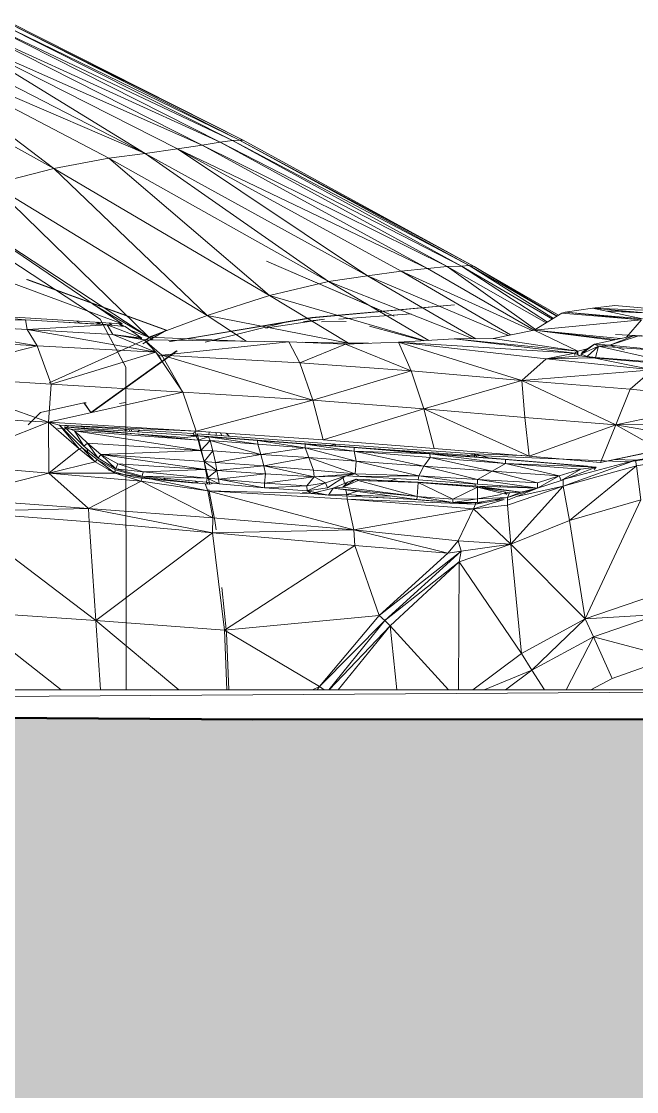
# Model space of a CAD drawing. Header units: inches. Extents: x -4169 to 1631, y -238 to 585.
# Drawn here: x -1973.95 to -1951, y -14.99 to 24.95 of the extents above; entities that cross this region are included whole.
import ezdxf

# ---------------------------------------------------------------- set-up
doc = ezdxf.new("R2010")
doc.units = ezdxf.units.IN
doc.header["$MEASUREMENT"] = 0
doc.linetypes.add('Aligning Line 1_8_', pattern=[0.25, 0.125, -0.125])
doc.linetypes.add('Grid Line 1_2_', pattern=[0.875, 0.5, -0.125, 0.125, -0.125])
for name, color, linetype, lineweight in [('0-1', 7, 'Continuous', 5), ('0-3', 8, 'Continuous', 9), ('A-FLOR-LEVL-1', 51, 'Grid Line 1_2_', 9), ('A-GENM', 5, 'Continuous', 9), ('C-TOPO', 7, 'Continuous', 9), ('C-TOPO-1', 250, 'Continuous', 50), ('G-ANNO-SYMB', 111, 'Aligning Line 1_8_', 9), ('G-ANNO-SYMB-2', 147, 'Aligning Line 1_8_', 9)]:
    doc.layers.add(name, color=color, linetype=linetype, lineweight=lineweight)

# ---------------------------------------------------------------- blocks, each defined once
blk = doc.blocks.new('CTR - 2nd Phase_rvt-1-BUILDING ELEVATION - WEST')
at = {"layer": 'A-FLOR-LEVL-1'}
blk.add_line((-4168.714, 0), (-1814.206, 0), dxfattribs=at)
blk = doc.blocks.new('Land_Rover_Evoque_-_SUV_Car_Vehicle_Automobile_13067 - Land Rover EVOQUE_dwg-1230547-BUILDING ELEVATION - WEST')
at = {"layer": 'A-GENM'}
for p, q in [((-1966.538, 20.446), (-1975.149, 24.799)), ((-1966.069, 20.502), (-1975.149, 24.799)), ((-1966.069, 20.502), (-1974.757, 24.875)), ((-1965.813, 20.521), (-1974.757, 24.875)), ((-1965.671, 20.52), (-1974.538, 24.951)), ((-1974.538, 24.951), (-1965.813, 20.521)), ((-1965.671, 20.52), (-1974.435, 24.95)), ((-1967.199, 20.33), (-1976.606, 24.492)), ((-1976.606, 24.492), (-1968.128, 20.196)), ((-1976.606, 24.492), (-1969.329, 20.023)), ((-1966.538, 20.446), (-1975.732, 24.645)), ((-1975.732, 24.645), (-1967.199, 20.33)), ((-1969.329, 20.023), (-1978.913, 24.146)), ((-1970.684, 19.85), (-1978.913, 24.146)), ((-1972.733, 19.465), (-1978.913, 24.146)), ((-1969.329, 20.023), (-1977.73, 24.338)), ((-1972.733, 19.465), (-1980.81, 23.953)), ((-1966.538, 20.446), (-1967.199, 20.33)), ((-1966.538, 20.446), (-1966.069, 20.502)), ((-1957.535, 15.822), (-1966.538, 20.446)), ((-1958.06, 15.803), (-1966.538, 20.446)), ((-1966.069, 20.502), (-1965.813, 20.521)), ((-1957.24, 15.841), (-1966.069, 20.502)), ((-1957.535, 15.822), (-1966.069, 20.502)), ((-1957.062, 15.801), (-1965.813, 20.521)), ((-1965.671, 20.52), (-1965.813, 20.521)), ((-1957.24, 15.841), (-1965.813, 20.521)), ((-1957.062, 15.801), (-1965.671, 20.52)), ((-1969.329, 20.023), (-1970.684, 19.85)), ((-1968.128, 20.196), (-1969.329, 20.023)), ((-1961.042, 15.458), (-1969.329, 20.023)), ((-1969.329, 20.023), (-1962.493, 15.246)), ((-1967.199, 20.33), (-1968.128, 20.196)), ((-1958.798, 15.727), (-1968.128, 20.196)), ((-1959.784, 15.631), (-1968.128, 20.196)), ((-1968.128, 20.196), (-1961.042, 15.458)), ((-1958.06, 15.803), (-1967.199, 20.33)), ((-1958.798, 15.727), (-1967.199, 20.33)), ((-1970.684, 19.85), (-1972.733, 19.465)), ((-1962.493, 15.246), (-1970.684, 19.85)), ((-1970.684, 19.85), (-1964.695, 14.727)), ((-1972.733, 19.465), (-1975.038, 18.868)), ((-1964.695, 14.727), (-1972.733, 19.465)), ((-1972.733, 19.465), (-1967.018, 13.976)), ((-1967.018, 13.976), (-1975.038, 18.868)), ((-1975.038, 18.868), (-1967.018, 13.976)), ((-1975.038, 18.868), (-1969.191, 13.168)), ((-1970.193, 13.666), (-1977.019, 18.309)), ((-1969.191, 13.168), (-1977.019, 18.309)), ((-1977.019, 18.309), (-1969.191, 13.168)), ((-1977.258, 17.943), (-1971.012, 13.838)), ((-1964.802, 16.002), (-1960.044, 13.951)), ((-1964.802, 16.002), (-1960.083, 13.969)), ((-1959.784, 15.631), (-1961.042, 15.458)), ((-1958.798, 15.727), (-1959.784, 15.631)), ((-1954.9, 13.41), (-1959.784, 15.631)), ((-1959.784, 15.631), (-1955.702, 13.249)), ((-1958.06, 15.803), (-1958.798, 15.727)), ((-1954.817, 13.425), (-1958.798, 15.727)), ((-1957.535, 15.822), (-1958.06, 15.803)), ((-1954.376, 13.698), (-1958.06, 15.803)), ((-1958.06, 15.803), (-1954.774, 13.453)), ((-1957.24, 15.841), (-1957.535, 15.822)), ((-1954.138, 13.844), (-1957.535, 15.822)), ((-1957.535, 15.822), (-1954.328, 13.727)), ((-1957.062, 15.801), (-1957.24, 15.841)), ((-1953.97, 13.947), (-1957.24, 15.841)), ((-1957.24, 15.841), (-1954.103, 13.865)), ((-1957.062, 15.801), (-1953.907, 13.985)), ((-1957.062, 15.801), (-1953.957, 13.955)), ((-1974.975, 15.436), (-1970.193, 13.666)), ((-1973.754, 15.321), (-1968.563, 13.423)), ((-1973.716, 15.324), (-1968.535, 13.425)), ((-1962.493, 15.246), (-1964.695, 14.727)), ((-1961.042, 15.458), (-1962.493, 15.246)), ((-1962.493, 15.246), (-1958.748, 13.046)), ((-1962.493, 15.246), (-1957.099, 13.109)), ((-1961.042, 15.458), (-1957.001, 13.11)), ((-1961.042, 15.458), (-1955.777, 13.234)), ((-1969.192, 13.168), (-1971.276, 14.403)), ((-1964.695, 14.727), (-1967.018, 13.976)), ((-1964.695, 14.727), (-1961.746, 12.943)), ((-1964.695, 14.727), (-1958.922, 13.037)), ((-1957.792, 14.379), (-1963.139, 13.894)), ((-1957.792, 14.379), (-1963.111, 13.896)), ((-1957.792, 14.379), (-1963.087, 13.895)), ((-1978.596, 14.198), (-1973.793, 13.817)), ((-1977.297, 14.104), (-1970.193, 13.666)), ((-1959.403, 14.038), (-1962.1, 13.842)), ((-1959.403, 14.038), (-1959.907, 14.004)), ((-1954.817, 13.427), (-1953.784, 14.061)), ((-1953.784, 14.061), (-1953.669, 14.1)), ((-1953.784, 14.061), (-1950.82, 13.814)), ((-1953.669, 14.1), (-1952.642, 14.254)), ((-1953.669, 14.1), (-1950.782, 13.852)), ((-1953.669, 14.1), (-1950.82, 13.814)), ((-1952.642, 14.254), (-1951.808, 14.349)), ((-1952.642, 14.254), (-1949.075, 14.102)), ((-1952.642, 14.254), (-1949.909, 14.006)), ((-1952.642, 14.254), (-1950.782, 13.852)), ((-1951.691, 14.135), (-1952.1, 14.136)), ((-1951.808, 14.349), (-1949.075, 14.102)), ((-1951.691, 14.135), (-1950.498, 14.059)), ((-1951.556, 14.115), (-1950.498, 14.059)), ((-1951.556, 14.115), (-1950.362, 14.058)), ((-1973.793, 13.817), (-1978.557, 13.737)), ((-1978.557, 13.737), (-1973.733, 13.452)), ((-1973.363, 12.838), (-1978.557, 13.737)), ((-1978.557, 13.737), (-1973.733, 13.452)), ((-1973.793, 13.817), (-1970.751, 13.628)), ((-1973.793, 13.817), (-1973.733, 13.452)), ((-1970.751, 13.628), (-1973.733, 13.452)), ((-1970.579, 13.628), (-1972.345, 13.727)), ((-1971.88, 13.77), (-1971.767, 13.695)), ((-1971.042, 13.654), (-1971.161, 13.726)), ((-1971, 13.651), (-1971.107, 13.723)), ((-1971.093, 13.722), (-1970.99, 13.651)), ((-1971.012, 13.838), (-1970.05, 12.052)), ((-1970.9, 13.646), (-1970.936, 13.712)), ((-1970.579, 13.628), (-1970.751, 13.629)), ((-1970.078, 13.571), (-1970.751, 13.628)), ((-1969.454, 13.13), (-1970.751, 13.628)), ((-1970.751, 13.628), (-1970.539, 13.263)), ((-1970.684, 13.697), (-1970.579, 13.628)), ((-1970.172, 13.579), (-1970.324, 13.674)), ((-1970.13, 13.575), (-1970.276, 13.671)), ((-1969.191, 13.168), (-1967.018, 13.976)), ((-1968.419, 13.007), (-1963.087, 13.895)), ((-1968.414, 13.006), (-1963.087, 13.895)), ((-1968.386, 13.008), (-1963.111, 13.896)), ((-1968.386, 13.008), (-1963.087, 13.895)), ((-1967.092, 12.976), (-1964.088, 13.728)), ((-1967.018, 13.976), (-1965.559, 13.02)), ((-1967.018, 13.976), (-1961.746, 12.943)), ((-1967.018, 13.976), (-1965.559, 13.02)), ((-1964.839, 13.504), (-1962.646, 13.841)), ((-1964.088, 13.728), (-1963.989, 13.748)), ((-1963.426, 13.746), (-1962.94, 13.803)), ((-1962.94, 13.803), (-1962.646, 13.841)), ((-1961.831, 13.749), (-1962.751, 13.741)), ((-1954.817, 13.427), (-1950.82, 13.814)), ((-1951.377, 13.164), (-1950.82, 13.814)), ((-1973.733, 13.452), (-1970.539, 13.263)), ((-1968.935, 12.611), (-1973.733, 13.452)), ((-1973.363, 12.838), (-1973.733, 13.452)), ((-1973.733, 13.452), (-1970.539, 13.263)), ((-1968.535, 13.425), (-1972.915, 11.461)), ((-1969.363, 13.072), (-1970.539, 13.263)), ((-1968.935, 12.611), (-1970.539, 13.263)), ((-1969.454, 13.13), (-1970.539, 13.263)), ((-1969.454, 13.13), (-1970.078, 13.571)), ((-1969.192, 13.168), (-1969.855, 13.413)), ((-1968.535, 13.425), (-1969.422, 12.914)), ((-1960.958, 13.574), (-1958.95, 13.035)), ((-1954.817, 13.427), (-1956.35, 13.119)), ((-1954.817, 13.427), (-1953.185, 12.642)), ((-1954.817, 13.427), (-1951.902, 13.053)), ((-1954.817, 13.427), (-1951.798, 13.075)), ((-1954.817, 13.427), (-1951.593, 13.119)), ((-1952.569, 12.911), (-1951.119, 13.219)), ((-1951.992, 12.873), (-1951.119, 13.219)), ((-1951.992, 12.873), (-1950.962, 13.2)), ((-1951.786, 13.269), (-1950.306, 13.195)), ((-1950.901, 13.2), (-1951.119, 13.219)), ((-1951.119, 13.219), (-1950.808, 13.2)), ((-1950.85, 13.219), (-1951.119, 13.219)), ((-1951.119, 13.219), (-1950.962, 13.2)), ((-1973.363, 12.838), (-1978.234, 13.142)), ((-1977.786, 11.721), (-1973.363, 12.838)), ((-1968.935, 12.611), (-1973.363, 12.838)), ((-1972.839, 11.418), (-1973.363, 12.838)), ((-1969.454, 13.13), (-1969.914, 13.161)), ((-1969.454, 13.086), (-1969.52, 13.134)), ((-1963.975, 12.999), (-1969.363, 13.072)), ((-1969.363, 13.072), (-1968.703, 12.496)), ((-1969.363, 13.072), (-1968.935, 12.611)), ((-1969.266, 13.07), (-1969.192, 13.168)), ((-1969.049, 13.067), (-1969.191, 13.168)), ((-1965.675, 13.022), (-1969.191, 13.168)), ((-1969.191, 13.168), (-1969.049, 13.067)), ((-1969.191, 13.168), (-1965.675, 13.022)), ((-1969.05, 13.067), (-1969.191, 13.167)), ((-1963.975, 12.999), (-1968.703, 12.496)), ((-1961.859, 12.905), (-1963.975, 12.999)), ((-1963.975, 12.999), (-1963.564, 12.213)), ((-1961.859, 12.905), (-1963.564, 12.213)), ((-1963.463, 12.976), (-1961.746, 12.943)), ((-1961.746, 12.943), (-1963.463, 12.976)), ((-1959.879, 12.983), (-1961.859, 12.905)), ((-1961.859, 12.905), (-1959.405, 11.908)), ((-1961.746, 12.943), (-1960.999, 12.939)), ((-1960.999, 12.939), (-1961.746, 12.943)), ((-1961.746, 12.943), (-1961.694, 12.911)), ((-1961.746, 12.943), (-1961.643, 12.913)), ((-1957.807, 13.099), (-1959.879, 12.983)), ((-1959.879, 12.983), (-1953.299, 12.565)), ((-1959.879, 12.983), (-1954.371, 12.353)), ((-1959.879, 12.983), (-1959.405, 11.908)), ((-1959.879, 12.983), (-1955.285, 11.546)), ((-1956.35, 13.119), (-1957.807, 13.099)), ((-1957.807, 13.099), (-1953.299, 12.565)), ((-1957.807, 13.099), (-1953.185, 12.642)), ((-1956.35, 13.119), (-1953.185, 12.642)), ((-1952.569, 12.911), (-1953.068, 12.527)), ((-1952.415, 12.834), (-1953.068, 12.527)), ((-1952.569, 12.911), (-1953.031, 12.604)), ((-1952.415, 12.834), (-1952.837, 12.45)), ((-1951.992, 12.873), (-1952.569, 12.911)), ((-1952.415, 12.834), (-1952.569, 12.911)), ((-1952.415, 12.834), (-1952.528, 12.412)), ((-1951.992, 12.873), (-1952.415, 12.834)), ((-1949.298, 12.606), (-1952.415, 12.834)), ((-1952.415, 12.834), (-1949.487, 12.164)), ((-1949.298, 12.606), (-1951.992, 12.873)), ((-1951.465, 12.692), (-1951.992, 12.873)), ((-1968.935, 12.611), (-1972.839, 11.418)), ((-1971.357, 10.352), (-1968.163, 12.66)), ((-1968.139, 12.662), (-1971.332, 10.354)), ((-1967.929, 11.114), (-1968.935, 12.611)), ((-1968.819, 12.477), (-1968.917, 12.585)), ((-1968.782, 12.413), (-1968.855, 12.492)), ((-1968.77, 12.391), (-1968.838, 12.466)), ((-1968.67, 12.217), (-1968.819, 12.477)), ((-1968.685, 12.464), (-1968.819, 12.477)), ((-1968.703, 12.496), (-1967.929, 11.114)), ((-1968.703, 12.496), (-1963.564, 12.213)), ((-1968.703, 12.496), (-1963.077, 10.81)), ((-1953.299, 12.565), (-1954.371, 12.353)), ((-1954.371, 12.353), (-1953.105, 12.469)), ((-1954.371, 12.353), (-1952.604, 12.393)), ((-1953.299, 12.565), (-1953.185, 12.642)), ((-1953.299, 12.565), (-1953.105, 12.469)), ((-1953.299, 12.565), (-1953.299, 12.477)), ((-1953.185, 12.642), (-1953.221, 12.527)), ((-1953.185, 12.642), (-1952.84, 12.731)), ((-1953.185, 12.642), (-1953.185, 12.509)), ((-1953.105, 12.469), (-1952.604, 12.393)), ((-1953.068, 12.527), (-1953.031, 12.604)), ((-1953.068, 12.527), (-1953.068, 12.464)), ((-1952.837, 12.45), (-1953.068, 12.527)), ((-1952.528, 12.412), (-1952.837, 12.45)), ((-1950.064, 12.183), (-1952.604, 12.393)), ((-1950.405, 11.953), (-1952.604, 12.393)), ((-1949.487, 12.164), (-1952.528, 12.412)), ((-1952.528, 12.412), (-1952.356, 12.373)), ((-1970.041, 0), (-1970.05, 12.052)), ((-1963.564, 12.213), (-1959.405, 11.908)), ((-1963.564, 12.213), (-1963.077, 10.81)), ((-1954.371, 12.353), (-1955.285, 11.546)), ((-1954.371, 12.353), (-1950.405, 11.953)), ((-1972.931, 9.996), (-1977.786, 11.721)), ((-1977.786, 11.721), (-1972.839, 11.418)), ((-1959.405, 11.908), (-1963.077, 10.81)), ((-1959.405, 11.908), (-1955.285, 11.546)), ((-1959.405, 11.908), (-1958.938, 10.487)), ((-1955.285, 11.546), (-1950.405, 11.953)), ((-1950.405, 11.953), (-1951.242, 11.223)), ((-1972.931, 9.996), (-1972.839, 11.418)), ((-1967.929, 11.114), (-1972.839, 11.418)), ((-1955.285, 11.546), (-1958.938, 10.487)), ((-1955.285, 11.546), (-1951.242, 11.223)), ((-1955.285, 11.546), (-1951.777, 9.897)), ((-1955.285, 11.546), (-1955.165, 10.164)), ((-1951.242, 11.223), (-1951.777, 9.897)), ((-1947.2, 10.842), (-1951.242, 11.223)), ((-1967.929, 11.114), (-1972.931, 9.996)), ((-1967.929, 11.114), (-1967.425, 9.655)), ((-1967.929, 11.114), (-1963.077, 10.81)), ((-1967.425, 9.655), (-1963.077, 10.81)), ((-1958.938, 10.487), (-1963.077, 10.81)), ((-1963.077, 10.81), (-1962.689, 9.332)), ((-1947.2, 10.842), (-1951.777, 9.897)), ((-1971.614, 10.718), (-1973.231, 10.352)), ((-1971.581, 10.719), (-1971.614, 10.718)), ((-1971.354, 10.353), (-1971.614, 10.718)), ((-1971.614, 10.718), (-1971.608, 10.717)), ((-1971.354, 10.353), (-1971.608, 10.717)), ((-1971.528, 10.72), (-1971.581, 10.719)), ((-1970.069, 10.727), (-1970.286, 10.688)), ((-1958.938, 10.487), (-1962.689, 9.332)), ((-1955.165, 10.164), (-1958.938, 10.487)), ((-1958.938, 10.487), (-1955.007, 8.723)), ((-1958.938, 10.487), (-1958.549, 9.009)), ((-1972.931, 9.996), (-1977.32, 10.223)), ((-1972.931, 9.996), (-1976.892, 8.418)), ((-1973.231, 10.352), (-1973.695, 9.898)), ((-1967.425, 9.655), (-1972.931, 9.996)), ((-1972.931, 9.996), (-1972.529, 9.881)), ((-1972.931, 9.996), (-1972.926, 8.095)), ((-1972.931, 9.996), (-1971.792, 8.998)), ((-1951.777, 9.897), (-1955.165, 10.164)), ((-1955.165, 10.164), (-1955.007, 8.723)), ((-1972.605, 9.774), (-1967.849, 9.429)), ((-1967.849, 9.429), (-1972.603, 9.773)), ((-1972.529, 9.881), (-1967.561, 9.578)), ((-1972.529, 9.881), (-1971.68, 9.037)), ((-1967.425, 9.655), (-1972.529, 9.881)), ((-1972.529, 9.881), (-1971.792, 8.998)), ((-1972.351, 9.705), (-1972.284, 9.771)), ((-1972.351, 9.705), (-1972.284, 9.771)), ((-1972.335, 9.824), (-1972.337, 9.824)), ((-1967.445, 9.482), (-1972.335, 9.824)), ((-1967.347, 9.328), (-1972.335, 9.824)), ((-1972.335, 9.824), (-1971.968, 9.67)), ((-1972.335, 9.824), (-1971.621, 9.095)), ((-1972.24, 9.814), (-1972.187, 9.866)), ((-1972.24, 9.814), (-1972.187, 9.866)), ((-1967.347, 9.328), (-1971.968, 9.67)), ((-1967.249, 8.944), (-1971.968, 9.67)), ((-1971.968, 9.67), (-1971.485, 9.209)), ((-1971.968, 9.67), (-1971.621, 9.095)), ((-1971.601, 9.772), (-1971.609, 9.825)), ((-1970.075, 9.666), (-1970.075, 9.731)), ((-1970.038, 9.663), (-1970.038, 9.729)), ((-1970.037, 9.729), (-1970.037, 9.663)), ((-1970.037, 9.729), (-1970.037, 9.663)), ((-1969.901, 9.721), (-1969.913, 9.654)), ((-1969.823, 9.716), (-1969.849, 9.65)), ((-1969.529, 9.698), (-1969.611, 9.633)), ((-1967.508, 9.486), (-1967.54, 9.59)), ((-1967.508, 9.486), (-1967.539, 9.59)), ((-1967.471, 9.628), (-1967.528, 9.596)), ((-1967.481, 9.659), (-1967.431, 9.517)), ((-1967.425, 9.655), (-1967.471, 9.629)), ((-1967.425, 9.655), (-1962.689, 9.332)), ((-1962.689, 9.332), (-1967.425, 9.655)), ((-1962.692, 9.332), (-1967.425, 9.655)), ((-1966.938, 9.622), (-1966.951, 9.526)), ((-1966.681, 9.604), (-1966.681, 9.506)), ((-1966.678, 9.506), (-1966.679, 9.604)), ((-1966.679, 9.506), (-1966.679, 9.604)), ((-1966.678, 9.506), (-1966.679, 9.604)), ((-1966.47, 9.491), (-1966.52, 9.593)), ((-1951.777, 9.897), (-1955.007, 8.723)), ((-1951.777, 9.897), (-1952.35, 8.495)), ((-1947.505, 9.958), (-1951.777, 9.897)), ((-1951.777, 9.897), (-1947.849, 9.228)), ((-1951.777, 9.897), (-1950.119, 8.958)), ((-1971.485, 9.209), (-1971.621, 9.095)), ((-1967.249, 8.944), (-1971.485, 9.209)), ((-1970.984, 8.788), (-1971.485, 9.209)), ((-1971.485, 9.209), (-1971.082, 8.653)), ((-1967.849, 9.429), (-1967.294, 9.484)), ((-1967.654, 9.505), (-1962.512, 9.122)), ((-1967.495, 9.485), (-1967.523, 9.579)), ((-1967.493, 9.479), (-1967.431, 9.517)), ((-1967.445, 9.482), (-1967.446, 9.481)), ((-1966.963, 9.444), (-1967.445, 9.482)), ((-1967.445, 9.482), (-1967.347, 9.328)), ((-1967.445, 9.482), (-1967.347, 9.328)), ((-1967.388, 9.558), (-1967.39, 9.559)), ((-1967.39, 9.559), (-1966.922, 7.676)), ((-1967.388, 9.558), (-1962.248, 9.178)), ((-1967.388, 9.558), (-1967.368, 9.476)), ((-1966.963, 9.444), (-1967.347, 9.328)), ((-1967.347, 9.328), (-1967.249, 8.944)), ((-1967.347, 9.328), (-1966.904, 9.309)), ((-1967.347, 9.328), (-1967.249, 8.944)), ((-1965.464, 9.35), (-1967.294, 9.484)), ((-1966.904, 9.309), (-1967.249, 8.944)), ((-1966.963, 9.444), (-1965.135, 9.311)), ((-1966.963, 9.444), (-1966.904, 9.309)), ((-1966.963, 9.444), (-1965.133, 9.176)), ((-1966.904, 9.309), (-1965.133, 9.176)), ((-1966.904, 9.309), (-1966.807, 8.926)), ((-1966.904, 9.309), (-1965.016, 8.792)), ((-1966.311, 9.579), (-1966.195, 9.47)), ((-1963.692, 9.216), (-1965.464, 9.35)), ((-1965.135, 9.311), (-1963.363, 9.178)), ((-1965.133, 9.176), (-1965.135, 9.311)), ((-1965.135, 9.311), (-1963.362, 9.043)), ((-1961.862, 9.082), (-1963.692, 9.216)), ((-1958.554, 9.008), (-1962.692, 9.332)), ((-1958.549, 9.009), (-1962.689, 9.332)), ((-1958.549, 9.009), (-1962.689, 9.332)), ((-1972.926, 8.095), (-1971.792, 8.998)), ((-1971.792, 8.998), (-1971.68, 9.037)), ((-1971.792, 8.998), (-1971.194, 8.519)), ((-1971.68, 9.037), (-1971.121, 8.596)), ((-1971.194, 8.519), (-1971.68, 9.037)), ((-1971.621, 9.095), (-1971.082, 8.653)), ((-1971.474, 8.874), (-1971.49, 8.987)), ((-1970.984, 8.788), (-1971.082, 8.653)), ((-1967.249, 8.944), (-1970.984, 8.788)), ((-1967.133, 8.522), (-1970.984, 8.788)), ((-1967.074, 8.234), (-1970.984, 8.788)), ((-1970.347, 8.442), (-1970.984, 8.788)), ((-1970.984, 8.788), (-1970.426, 8.25)), ((-1967.133, 8.522), (-1967.249, 8.944)), ((-1967.133, 8.522), (-1967.249, 8.944)), ((-1966.807, 8.926), (-1967.249, 8.944)), ((-1967.133, 8.522), (-1966.807, 8.926)), ((-1966.71, 8.484), (-1966.807, 8.926)), ((-1966.807, 8.926), (-1965.016, 8.792)), ((-1966.71, 8.484), (-1965.016, 8.792)), ((-1965.133, 9.176), (-1963.362, 9.043)), ((-1965.133, 9.176), (-1965.016, 8.792)), ((-1963.362, 9.043), (-1965.016, 8.792)), ((-1964.899, 8.37), (-1965.016, 8.792)), ((-1965.016, 8.792), (-1963.225, 8.678)), ((-1963.363, 9.178), (-1961.534, 9.045)), ((-1963.362, 9.043), (-1963.363, 9.178)), ((-1963.363, 9.178), (-1961.532, 8.91)), ((-1963.362, 9.043), (-1961.532, 8.91)), ((-1963.362, 9.043), (-1963.225, 8.678)), ((-1963.362, 9.043), (-1961.455, 8.545)), ((-1957.313, 8.758), (-1962.512, 9.122)), ((-1962.51, 9.122), (-1957.313, 8.758)), ((-1962.455, 9.112), (-1962.248, 9.178)), ((-1957.05, 8.818), (-1962.248, 9.178)), ((-1962.248, 9.178), (-1962.228, 9.095)), ((-1959.032, 8.852), (-1961.862, 9.082)), ((-1961.534, 9.045), (-1958.705, 8.817)), ((-1961.532, 8.91), (-1961.534, 9.045)), ((-1961.532, 8.91), (-1958.705, 8.817)), ((-1961.532, 8.91), (-1958.703, 8.682)), ((-1961.532, 8.91), (-1961.455, 8.545)), ((-1961.532, 8.91), (-1958.933, 8.355)), ((-1956.221, 8.641), (-1959.032, 8.852)), ((-1958.705, 8.817), (-1955.894, 8.607)), ((-1958.705, 8.817), (-1958.703, 8.682)), ((-1958.705, 8.817), (-1955.892, 8.454)), ((-1958.554, 9.008), (-1958.549, 9.009)), ((-1955.011, 8.723), (-1958.554, 9.008)), ((-1955.007, 8.723), (-1958.549, 9.009)), ((-1955.007, 8.723), (-1958.549, 9.009)), ((-1957.05, 8.818), (-1957.326, 8.729)), ((-1957.05, 8.818), (-1955.284, 8.746)), ((-1956.946, 8.686), (-1957.05, 8.818)), ((-1957.05, 8.818), (-1956.472, 8.65)), ((-1957.05, 8.818), (-1957.047, 8.693)), ((-1950.119, 8.958), (-1952.353, 8.494)), ((-1950.121, 8.957), (-1952.353, 8.494)), ((-1950.119, 8.958), (-1952.35, 8.495)), ((-1950.119, 8.958), (-1952.35, 8.495)), ((-1951.305, 8.51), (-1948.567, 8.913)), ((-1951.044, 8.573), (-1948.314, 8.978)), ((-1948.348, 8.825), (-1951.044, 8.573)), ((-1948.348, 8.825), (-1951.003, 8.361)), ((-1976.892, 8.418), (-1972.926, 8.095)), ((-1972.926, 8.095), (-1971.194, 8.519)), ((-1971.194, 8.519), (-1971.121, 8.596)), ((-1971.194, 8.519), (-1970.462, 8.097)), ((-1971.121, 8.596), (-1970.447, 8.212)), ((-1970.462, 8.097), (-1971.121, 8.596)), ((-1971.082, 8.653), (-1970.426, 8.25)), ((-1970.347, 8.442), (-1970.426, 8.25)), ((-1967.074, 8.234), (-1970.347, 8.442)), ((-1969.404, 8.136), (-1970.347, 8.442)), ((-1967.133, 8.522), (-1967.074, 8.234)), ((-1966.71, 8.484), (-1967.133, 8.522)), ((-1967.133, 8.522), (-1966.652, 8.196)), ((-1967.133, 8.522), (-1967.074, 8.234)), ((-1964.899, 8.37), (-1966.71, 8.484)), ((-1966.71, 8.484), (-1966.652, 8.196)), ((-1964.899, 8.37), (-1963.225, 8.678)), ((-1963.052, 8.198), (-1963.225, 8.678)), ((-1961.492, 8.065), (-1963.225, 8.678)), ((-1963.225, 8.678), (-1961.455, 8.545)), ((-1961.492, 8.065), (-1961.455, 8.545)), ((-1959.124, 7.99), (-1961.455, 8.545)), ((-1961.455, 8.545), (-1958.933, 8.355)), ((-1958.703, 8.682), (-1958.933, 8.355)), ((-1958.703, 8.682), (-1955.892, 8.454)), ((-1958.703, 8.682), (-1956.391, 8.165)), ((-1957.311, 8.758), (-1951.305, 8.51)), ((-1955.892, 8.454), (-1956.391, 8.165)), ((-1952.83, 8.353), (-1956.221, 8.641)), ((-1955.894, 8.607), (-1952.506, 8.322)), ((-1955.892, 8.454), (-1955.894, 8.607)), ((-1955.892, 8.454), (-1952.506, 8.322)), ((-1955.892, 8.454), (-1953.082, 8.245)), ((-1955.892, 8.454), (-1953.889, 7.994)), ((-1952.353, 8.494), (-1955.011, 8.723)), ((-1952.35, 8.495), (-1955.007, 8.723)), ((-1952.35, 8.495), (-1955.007, 8.723)), ((-1953.734, 7.61), (-1951.044, 8.573)), ((-1951.044, 8.573), (-1953.656, 7.881)), ((-1951.044, 8.573), (-1953.656, 7.881)), ((-1952.594, 8.477), (-1952.598, 8.477)), ((-1952.353, 8.494), (-1952.35, 8.495)), ((-1951.822, 8.604), (-1951.044, 8.573)), ((-1951.003, 8.361), (-1951.044, 8.573)), ((-1972.926, 8.095), (-1976.563, 7.151)), ((-1972.926, 8.095), (-1970.462, 8.097)), ((-1972.926, 8.095), (-1969.48, 7.79)), ((-1972.926, 8.095), (-1971.441, 6.771)), ((-1969.718, 7.93), (-1970.7, 8.199)), ((-1970.462, 8.097), (-1970.447, 8.212)), ((-1970.462, 8.097), (-1969.48, 7.79)), ((-1970.462, 8.097), (-1969.445, 7.944)), ((-1970.447, 8.212), (-1969.445, 7.944)), ((-1969.404, 8.136), (-1970.426, 8.25)), ((-1970.426, 8.25), (-1969.443, 7.982)), ((-1969.404, 8.136), (-1969.443, 7.982)), ((-1967.074, 8.234), (-1969.404, 8.136)), ((-1967.017, 7.907), (-1969.404, 8.136)), ((-1967.074, 8.234), (-1967.017, 7.907)), ((-1966.652, 8.196), (-1967.074, 8.234)), ((-1967.074, 8.234), (-1967.017, 7.907)), ((-1966.652, 8.196), (-1967.017, 7.907)), ((-1964.899, 8.37), (-1966.652, 8.196)), ((-1966.593, 7.869), (-1966.652, 8.196)), ((-1964.843, 8.063), (-1966.652, 8.196)), ((-1966.593, 7.869), (-1964.843, 8.063)), ((-1963.052, 8.198), (-1964.899, 8.37)), ((-1964.899, 8.37), (-1964.843, 8.063)), ((-1964.899, 8.37), (-1963.031, 7.949)), ((-1964.879, 7.717), (-1964.843, 8.063)), ((-1964.843, 8.063), (-1963.031, 7.949)), ((-1963.052, 8.198), (-1961.492, 8.065)), ((-1963.052, 8.198), (-1963.031, 7.949)), ((-1961.492, 8.065), (-1963.031, 7.949)), ((-1963.031, 7.949), (-1961.839, 7.988)), ((-1962.609, 7.737), (-1961.839, 7.988)), ((-1961.839, 7.988), (-1962.532, 7.545)), ((-1961.492, 8.065), (-1961.839, 7.988)), ((-1961.839, 7.988), (-1961.32, 7.969)), ((-1961.492, 8.065), (-1959.124, 7.99)), ((-1961.492, 8.065), (-1961.32, 7.969)), ((-1959.124, 7.99), (-1961.32, 7.969)), ((-1959.124, 7.99), (-1959.145, 7.837)), ((-1959.124, 7.99), (-1958.933, 8.355)), ((-1959.124, 7.99), (-1956.931, 7.685)), ((-1959.124, 7.99), (-1956.93, 7.857)), ((-1956.93, 7.857), (-1958.933, 8.355)), ((-1958.933, 8.355), (-1956.391, 8.165)), ((-1956.93, 7.857), (-1956.391, 8.165)), ((-1954.697, 7.725), (-1956.391, 8.165)), ((-1953.889, 7.994), (-1956.391, 8.165)), ((-1954.698, 7.532), (-1953.889, 7.994)), ((-1954.697, 7.725), (-1953.889, 7.994)), ((-1953.082, 8.245), (-1953.889, 7.994)), ((-1953.813, 7.821), (-1953.889, 7.994)), ((-1952.506, 8.322), (-1953.814, 7.821)), ((-1952.506, 8.322), (-1953.813, 7.821)), ((-1953.082, 8.245), (-1953.813, 7.821)), ((-1951.003, 8.361), (-1953.734, 7.61)), ((-1951.003, 8.361), (-1953.499, 6.323)), ((-1952.506, 8.322), (-1953.082, 8.245)), ((-1952.506, 8.322), (-1952.583, 8.225)), ((-1951.003, 8.361), (-1950.844, 7.094)), ((-1969.48, 7.79), (-1971.441, 6.771)), ((-1967.465, 7.72), (-1969.718, 7.93)), ((-1969.48, 7.79), (-1969.445, 7.944)), ((-1966.802, 6.428), (-1969.48, 7.79)), ((-1966.996, 7.427), (-1969.48, 7.79)), ((-1967.096, 7.695), (-1969.445, 7.944)), ((-1966.996, 7.427), (-1969.445, 7.944)), ((-1967.017, 7.907), (-1969.443, 7.982)), ((-1967.037, 7.754), (-1969.443, 7.982)), ((-1968.585, 7.853), (-1968.634, 7.905)), ((-1967.351, 7.722), (-1967.467, 7.794)), ((-1967.462, 7.72), (-1967.465, 7.72)), ((-1967.462, 7.72), (-1967.465, 7.72)), ((-1967.096, 7.695), (-1966.924, 7.682)), ((-1966.996, 7.427), (-1967.096, 7.695)), ((-1967.021, 7.69), (-1967.038, 7.754)), ((-1967.038, 7.753), (-1967.037, 7.754)), ((-1967.017, 7.907), (-1967.037, 7.754)), ((-1967.017, 7.907), (-1967.037, 7.754)), ((-1966.575, 7.696), (-1967.037, 7.754)), ((-1967.019, 7.69), (-1967.036, 7.754)), ((-1967.008, 7.696), (-1967.023, 7.752)), ((-1966.593, 7.869), (-1967.017, 7.907)), ((-1967.017, 7.907), (-1966.575, 7.696)), ((-1966.938, 7.741), (-1966.922, 7.676)), ((-1966.922, 7.676), (-1966.781, 7.722)), ((-1966.593, 7.869), (-1964.879, 7.717)), ((-1966.593, 7.869), (-1964.881, 7.544)), ((-1966.593, 7.869), (-1966.575, 7.696)), ((-1964.881, 7.544), (-1966.575, 7.696)), ((-1964.879, 7.717), (-1964.881, 7.544)), ((-1963.302, 7.622), (-1964.881, 7.544)), ((-1964.879, 7.717), (-1963.031, 7.949)), ((-1964.879, 7.717), (-1963.302, 7.622)), ((-1963.031, 7.949), (-1963.302, 7.622)), ((-1963.302, 7.622), (-1962.609, 7.737)), ((-1963.302, 7.622), (-1963.282, 7.43)), ((-1962.609, 7.737), (-1963.282, 7.43)), ((-1963.031, 7.949), (-1962.609, 7.737)), ((-1962.609, 7.737), (-1962.532, 7.545)), ((-1962.32, 7.527), (-1961.782, 7.757)), ((-1961.956, 7.565), (-1961.456, 7.873)), ((-1961.956, 7.565), (-1961.379, 7.815)), ((-1961.956, 7.565), (-1961.379, 7.815)), ((-1961.956, 7.565), (-1961.782, 7.757)), ((-1961.949, 7.918), (-1961.9, 7.707)), ((-1961.782, 7.757), (-1961.456, 7.873)), ((-1961.456, 7.873), (-1959.144, 7.76)), ((-1961.456, 7.873), (-1961.379, 7.815)), ((-1961.379, 7.815), (-1959.146, 7.74)), ((-1961.379, 7.815), (-1959.144, 7.76)), ((-1961.379, 7.815), (-1959.146, 7.74)), ((-1959.183, 7.221), (-1961.379, 7.815)), ((-1961.32, 7.969), (-1959.145, 7.837)), ((-1959.959, 7.886), (-1960.194, 7.811)), ((-1959.183, 7.221), (-1959.146, 7.74)), ((-1959.144, 7.76), (-1959.146, 7.74)), ((-1959.146, 7.74), (-1956.932, 7.569)), ((-1959.146, 7.74), (-1956.932, 7.569)), ((-1959.146, 7.74), (-1957.855, 7.126)), ((-1959.145, 7.837), (-1956.931, 7.685)), ((-1959.144, 7.76), (-1956.93, 7.608)), ((-1959.144, 7.76), (-1956.932, 7.569)), ((-1957.026, 7.698), (-1957.024, 7.614)), ((-1956.932, 7.569), (-1956.93, 7.608)), ((-1956.931, 7.685), (-1956.93, 7.857)), ((-1954.698, 7.532), (-1956.931, 7.685)), ((-1954.698, 7.532), (-1956.93, 7.857)), ((-1956.93, 7.857), (-1954.697, 7.725)), ((-1956.93, 7.608), (-1954.698, 7.532)), ((-1955.313, 7.379), (-1956.93, 7.608)), ((-1956.073, 7.579), (-1956.112, 7.629)), ((-1953.734, 7.61), (-1955.811, 6.898)), ((-1953.734, 7.61), (-1955.692, 5.438)), ((-1953.734, 7.61), (-1955.463, 7.226)), ((-1953.813, 7.821), (-1954.698, 7.532)), ((-1954.698, 7.532), (-1954.697, 7.725)), ((-1953.734, 7.61), (-1953.737, 7.85)), ((-1953.734, 7.61), (-1953.499, 6.323)), ((-1966.802, 6.428), (-1966.996, 7.427)), ((-1966.996, 7.427), (-1961.546, 5.971)), ((-1966.996, 7.427), (-1961.798, 7.124)), ((-1966.996, 7.427), (-1963.065, 7.328)), ((-1966.802, 6.428), (-1966.996, 7.427)), ((-1966.73, 6.328), (-1966.949, 7.481)), ((-1966.73, 6.328), (-1966.925, 7.327)), ((-1963.282, 7.43), (-1964.881, 7.544)), ((-1963.462, 7.372), (-1962.825, 7.315)), ((-1962.493, 7.276), (-1963.284, 7.43)), ((-1963.282, 7.43), (-1962.532, 7.545)), ((-1963.129, 7.334), (-1963.282, 7.428)), ((-1962.32, 7.527), (-1963.129, 7.334)), ((-1962.493, 7.276), (-1963.129, 7.334)), ((-1962.493, 7.276), (-1962.495, 7.277)), ((-1962.32, 7.527), (-1962.493, 7.276)), ((-1959.202, 7.107), (-1962.493, 7.276)), ((-1962.468, 7.313), (-1961.802, 7.296)), ((-1961.956, 7.565), (-1962.32, 7.527)), ((-1962.32, 7.527), (-1959.202, 7.107)), ((-1962.32, 7.527), (-1959.183, 7.221)), ((-1961.956, 7.565), (-1959.183, 7.221)), ((-1961.956, 7.565), (-1959.183, 7.221)), ((-1961.842, 7.462), (-1961.802, 7.296)), ((-1961.45, 7.409), (-1961.802, 7.296)), ((-1961.269, 7.256), (-1961.802, 7.296)), ((-1961.798, 7.124), (-1961.802, 7.296)), ((-1961.269, 7.256), (-1961.802, 7.296)), ((-1960.177, 7.238), (-1961.469, 7.26)), ((-1959.202, 7.107), (-1961.133, 7.206)), ((-1959.183, 7.221), (-1959.202, 7.107)), ((-1959.183, 7.221), (-1959.202, 7.107)), ((-1957.855, 7.126), (-1959.183, 7.221)), ((-1957.853, 6.992), (-1959.183, 7.221)), ((-1957.853, 6.992), (-1959.183, 7.221)), ((-1959.183, 7.221), (-1957.855, 7.126)), ((-1957.855, 7.126), (-1956.932, 7.569)), ((-1955.739, 7.359), (-1956.932, 7.569)), ((-1955.313, 7.379), (-1956.932, 7.569)), ((-1955.933, 7.321), (-1956.932, 7.569)), ((-1956.931, 7.128), (-1956.932, 7.569)), ((-1956.048, 7.299), (-1956.931, 7.128)), ((-1955.889, 7.33), (-1955.934, 7.321)), ((-1955.854, 7.301), (-1955.925, 7.391)), ((-1955.739, 7.359), (-1955.878, 7.332)), ((-1954.698, 7.532), (-1955.815, 7.09)), ((-1955.814, 7.186), (-1954.698, 7.532)), ((-1955.313, 7.379), (-1955.814, 7.186)), ((-1955.739, 7.359), (-1955.814, 7.186)), ((-1955.739, 7.359), (-1955.313, 7.379)), ((-1955.313, 7.379), (-1954.698, 7.532)), ((-1976.563, 7.151), (-1971.441, 6.771)), ((-1957.081, 6.763), (-1961.798, 7.124)), ((-1961.546, 5.971), (-1961.798, 7.124)), ((-1961.798, 7.124), (-1957.009, 6.935)), ((-1958.542, 7.051), (-1959.462, 7.12)), ((-1958.542, 7.051), (-1959.462, 7.12)), ((-1957.853, 6.992), (-1959.202, 7.107)), ((-1956.931, 7.128), (-1957.855, 7.126)), ((-1957.855, 7.126), (-1956.931, 7.128)), ((-1957.853, 6.992), (-1957.855, 7.126)), ((-1957.853, 6.992), (-1957.855, 7.126)), ((-1956.931, 7.128), (-1957.853, 6.992)), ((-1956.929, 6.993), (-1957.853, 6.992)), ((-1957.009, 6.935), (-1957.768, 6.992)), ((-1957.009, 6.935), (-1957.768, 6.992)), ((-1957.081, 6.763), (-1955.972, 7.1)), ((-1957.081, 6.763), (-1957.009, 6.935)), ((-1955.811, 6.898), (-1957.081, 6.763)), ((-1957.011, 6.993), (-1957.009, 6.935)), ((-1956.087, 7.099), (-1957.009, 6.935)), ((-1956.704, 7.032), (-1957.009, 6.935)), ((-1955.814, 7.186), (-1956.931, 7.128)), ((-1955.814, 7.186), (-1956.931, 7.128)), ((-1956.931, 7.128), (-1956.929, 6.993)), ((-1956.931, 7.128), (-1956.929, 6.993)), ((-1955.814, 7.186), (-1956.929, 6.993)), ((-1956.278, 7.106), (-1955.944, 7.094)), ((-1955.814, 7.186), (-1955.815, 7.09)), ((-1955.811, 6.898), (-1955.815, 7.099)), ((-1955.692, 5.438), (-1955.811, 6.898)), ((-1953.499, 6.323), (-1950.844, 7.094)), ((-1952.911, 2.656), (-1950.844, 7.094)), ((-1976.545, 6.67), (-1971.441, 6.771)), ((-1976.545, 6.67), (-1971.423, 6.271)), ((-1976.545, 6.67), (-1971.168, 2.593)), ((-1966.822, 5.871), (-1971.441, 6.771)), ((-1966.802, 6.428), (-1971.441, 6.771)), ((-1971.441, 6.771), (-1971.423, 6.271)), ((-1966.822, 5.871), (-1966.802, 6.428)), ((-1966.802, 6.428), (-1961.546, 5.971)), ((-1957.081, 6.763), (-1961.546, 5.971)), ((-1957.081, 6.763), (-1957.657, 5.571)), ((-1955.692, 5.438), (-1957.081, 6.763)), ((-1966.822, 5.871), (-1971.423, 6.271)), ((-1971.423, 6.271), (-1971.168, 2.593)), ((-1966.73, 6.328), (-1966.681, 5.978)), ((-1955.692, 5.438), (-1953.499, 6.323)), ((-1952.911, 2.656), (-1953.499, 6.323)), ((-1966.822, 5.871), (-1971.168, 2.593)), ((-1966.822, 5.871), (-1961.546, 5.971)), ((-1966.375, 2.231), (-1966.822, 5.871)), ((-1966.822, 5.871), (-1961.508, 5.395)), ((-1958.042, 5.109), (-1961.546, 5.971)), ((-1961.508, 5.395), (-1961.546, 5.971)), ((-1957.657, 5.571), (-1961.546, 5.971)), ((-1966.375, 2.231), (-1961.508, 5.395)), ((-1958.042, 5.109), (-1961.508, 5.395)), ((-1961.508, 5.395), (-1960.599, 2.783)), ((-1958.042, 5.109), (-1957.657, 5.571)), ((-1957.541, 5.187), (-1957.657, 5.571)), ((-1955.692, 5.438), (-1957.657, 5.571)), ((-1957.618, 4.783), (-1955.692, 5.438)), ((-1957.541, 5.187), (-1955.692, 5.438)), ((-1955.692, 5.438), (-1955.297, 1.357)), ((-1955.692, 5.438), (-1952.911, 2.656)), ((-1957.541, 5.187), (-1960.599, 2.783)), ((-1958.042, 5.109), (-1960.599, 2.783)), ((-1957.541, 5.187), (-1960.388, 2.592)), ((-1957.541, 5.187), (-1958.042, 5.109)), ((-1957.541, 5.187), (-1957.618, 4.783)), ((-1960.388, 2.592), (-1957.618, 4.783)), ((-1957.618, 4.783), (-1960.194, 2.4)), ((-1957.618, 4.783), (-1957.642, 0)), ((-1957.618, 4.783), (-1955.297, 1.357)), ((-1966.465, 3.823), (-1966.302, 2.13)), ((-1952.911, 2.656), (-1950.407, 3.512)), ((-1976.193, 2.934), (-1972.465, 0)), ((-1976.193, 2.934), (-1971.168, 2.593)), ((-1952.911, 2.656), (-1950.176, 2.821)), ((-1950.176, 2.821), (-1952.602, 1.984)), ((-1952.602, 1.984), (-1950.176, 2.821)), ((-1968.078, 0), (-1971.168, 2.593)), ((-1966.375, 2.231), (-1971.168, 2.593)), ((-1970.995, 0), (-1971.168, 2.593)), ((-1966.375, 2.231), (-1960.599, 2.783)), ((-1960.599, 2.783), (-1962.829, 0.131)), ((-1960.388, 2.592), (-1962.829, 0.131)), ((-1960.388, 2.592), (-1962.476, 0)), ((-1962.464, 0), (-1960.194, 2.4)), ((-1962.134, 0), (-1960.194, 2.4)), ((-1960.388, 2.592), (-1960.599, 2.783)), ((-1960.388, 2.592), (-1960.194, 2.4)), ((-1960.194, 2.4), (-1959.948, 0)), ((-1960.194, 2.4), (-1958.01, 0)), ((-1955.297, 1.357), (-1952.911, 2.656)), ((-1952.911, 2.656), (-1954.911, 0.743)), ((-1952.911, 2.656), (-1952.602, 1.984)), ((-1966.282, 0), (-1966.375, 2.231)), ((-1966.375, 2.231), (-1962.829, 0.131)), ((-1966.375, 2.231), (-1966.282, 0)), ((-1966.308, 2.189), (-1966.302, 2.13)), ((-1966.302, 2.13), (-1966.213, 0)), ((-1966.302, 2.13), (-1966.3, 2.073)), ((-1952.602, 1.984), (-1954.911, 0.743)), ((-1954.911, 0.743), (-1952.602, 1.984)), ((-1953.629, 0), (-1952.602, 1.984)), ((-1949.713, 1.208), (-1952.602, 1.984)), ((-1951.907, 0.428), (-1952.602, 1.984)), ((-1957.107, 0), (-1955.297, 1.357)), ((-1955.297, 1.357), (-1954.911, 0.743)), ((-1949.713, 1.208), (-1951.907, 0.428)), ((-1956.683, 0), (-1954.911, 0.743)), ((-1954.911, 0.743), (-1955.885, 0)), ((-1955.885, 0), (-1954.911, 0.743)), ((-1954.43, 0), (-1954.911, 0.743)), ((-1951.907, 0.428), (-1952.705, 0)), ((-1963.091, 0), (-1962.829, 0.131)), ((-1962.829, 0.131), (-1962.917, 0)), ((-1962.829, 0.131), (-1962.65, 0))]:
    blk.add_line(p, q, dxfattribs=at)
blk = doc.blocks.new('Land_Rover_Evoque_-_SUV_Car_Vehicle_Automobile_13067 - Land_Rover_Evoque_-_SUV_Car_Vehicle_Automobile_13067-1230553-BUILDING ELEVATION - WEST')
blk.add_blockref('Land_Rover_Evoque_-_SUV_Car_Vehicle_Automobile_13067 - Land Rover EVOQUE_dwg-1230547-BUILDING ELEVATION - WEST', (0, 0))
blk = doc.blocks.new('CTR  - Topography_rvt-1-BUILDING ELEVATION - WEST')
at = {"layer": 'C-TOPO'}
h = blk.add_hatch(dxfattribs=at)
h.set_pattern_fill('FP_6', color=256, style=0, pattern_type=2)
h.set_pattern_definition([(0, (-2936.56, 0), (24, 24), [24, -24]), (0, (-2936.56, 9), (24, 24), [24, -24]), (0, (-2936.56, 18), (24, 24), [24, -24]), (90, (-2933.56, 21), (-24, 24), [24, -24]), (90, (-2924.56, 21), (-24, 24), [24, -24]), (90, (-2915.56, 21), (-24, 24), [24, -24])])
h.paths.add_polyline_path([(-2622.528, -145.852), (-1910.896, -145.852), (-1910.896, -1.03), (-1969.989, -1.075), (-2012.198, -0.842), (-2067.07, -0.88), (-2097.028, -1.511), (-2586.241, -2.919), (-2636.892, -2.93), (-2653.776, -3), (-3639.932, -3), (-3847.118, -22.496), (-3898.724, -18.117), (-3984.986, -4.104), (-3984.986, -145.852), (-2634.339, -145.852)], flags=0)
at = {"layer": 'A-FLOR-LEVL-1'}
blk.add_line((-4168.714, 0), (-1814.206, 0), dxfattribs=at)
at = {"layer": 'C-TOPO'}
for p, q in [((-1938.93, 0), (-2066.388, -0.865)), ((-2005.25, 0), (-1972.931, 0)), ((-1976.964, 0), (-1941.224, 0)), ((-1941.224, 0), (-1972.931, 0)), ((-1965.308, -1.106), (-2006.009, -0.84)), ((-1910.896, -1.03), (-1965.308, -1.106))]:
    blk.add_line(p, q, dxfattribs=at)
at = {"layer": 'C-TOPO-1'}
for p, q in [((-2006.009, -0.84), (-1965.308, -1.106)), ((-1965.308, -1.106), (-1910.896, -1.03))]:
    blk.add_line(p, q, dxfattribs=at)
at = {"layer": 'G-ANNO-SYMB-2'}
blk.add_line((-1910.896, 0), (-4072, 0), dxfattribs=at)
at = {"layer": '0-3'}
blk.add_blockref('Land_Rover_Evoque_-_SUV_Car_Vehicle_Automobile_13067 - Land_Rover_Evoque_-_SUV_Car_Vehicle_Automobile_13067-1230553-BUILDING ELEVATION - WEST', (0, 0), dxfattribs=at)
blk = doc.blocks.new('CTR - 1st Phase - Common Walls_rvt-1-BUILDING ELEVATION - WEST')
at = {"layer": 'A-FLOR-LEVL-1'}
blk.add_line((-4168.714, 0), (-1814.206, 0), dxfattribs=at)
at = {"layer": 'G-ANNO-SYMB-2'}
blk.add_line((-1910.896, 0), (-4072, 0), dxfattribs=at)

msp = doc.modelspace()

# ---------------------------------------------------------------- linework, layer by layer
at = {"layer": 'A-FLOR-LEVL-1'}
msp.add_line((-4167.9645, 0), (-1814.9564, 0), dxfattribs=at)
at = {"layer": 'G-ANNO-SYMB'}
msp.add_line((-1910.8965, 0), (-4072.0005, 0), dxfattribs=at)

# ---------------------------------------------------------------- block references
at = {"layer": '0-1'}
for name in ['CTR - 2nd Phase_rvt-1-BUILDING ELEVATION - WEST', 'CTR - 1st Phase - Common Walls_rvt-1-BUILDING ELEVATION - WEST', 'CTR  - Topography_rvt-1-BUILDING ELEVATION - WEST']:
    msp.add_blockref(name, (0, 0), dxfattribs=at)

doc.saveas('drawing.dxf')
